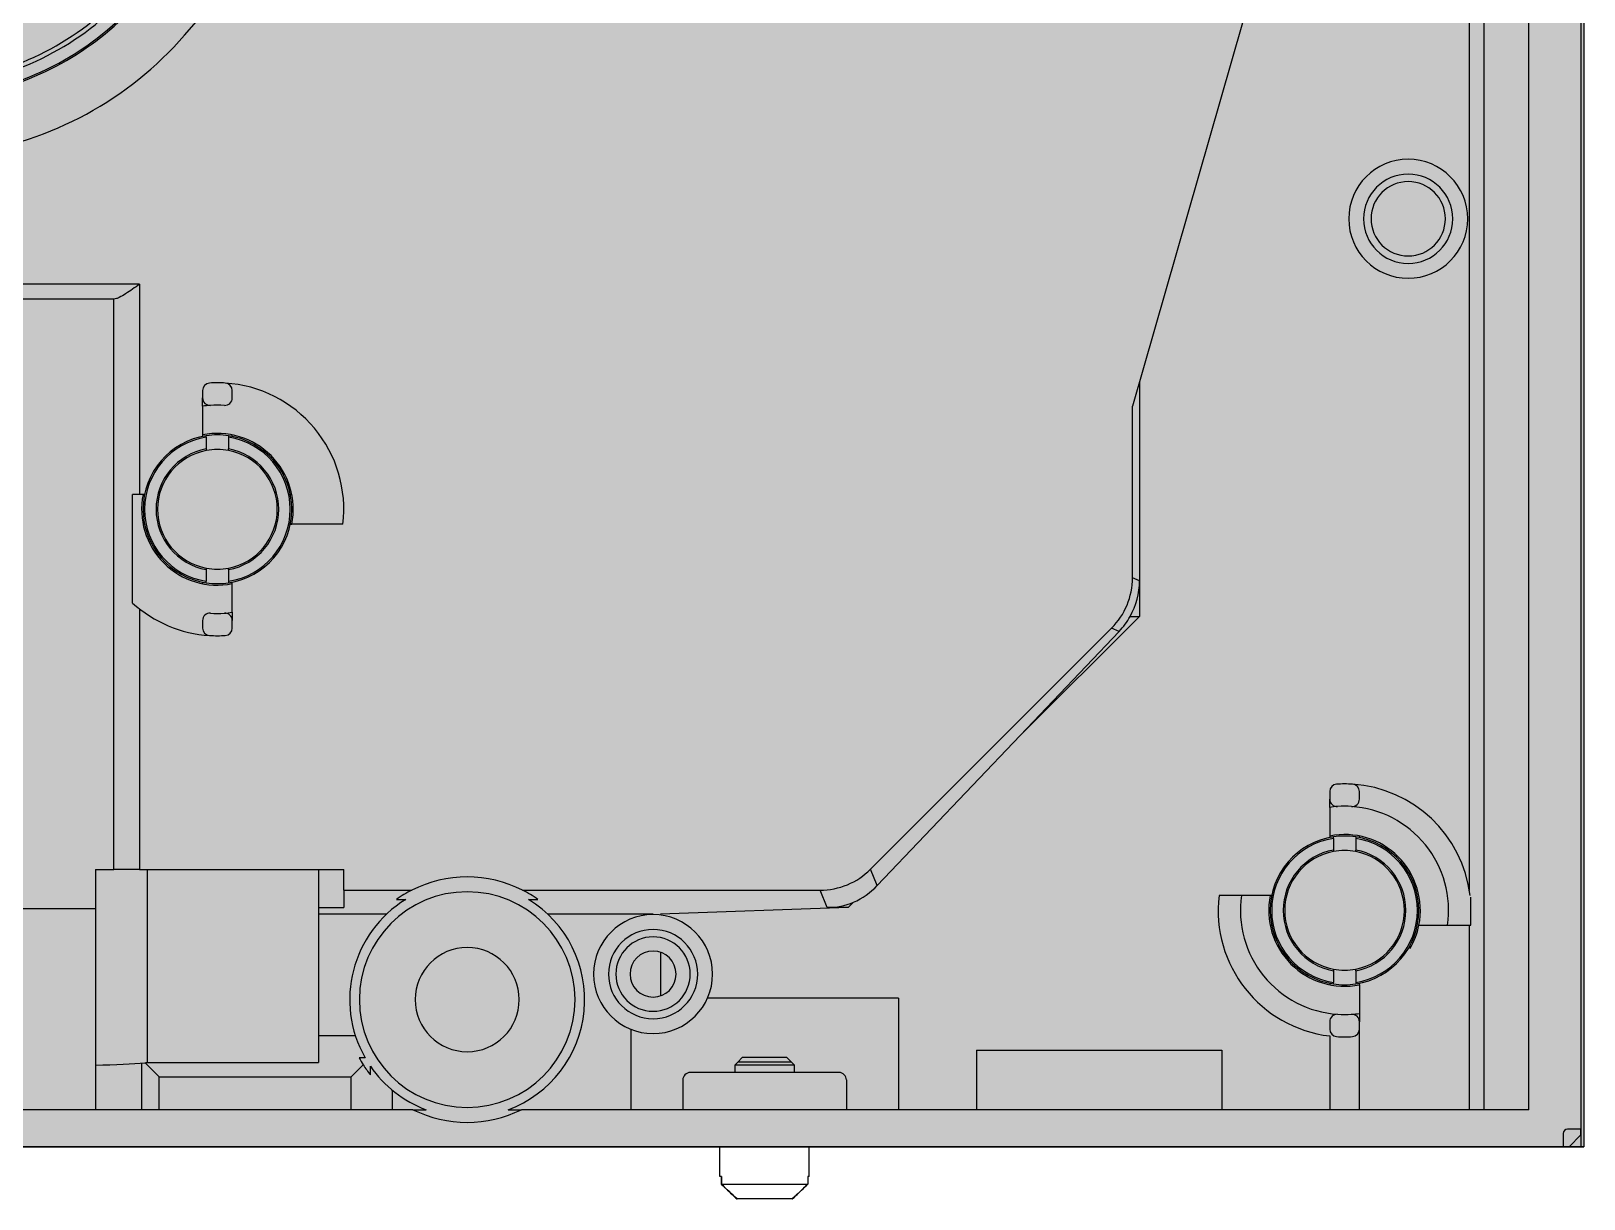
# Model space of a CAD drawing. Header units: millimetres. Extents: x -1070 to 42146, y 1440 to 12921.
# Drawn here: x 1056.2 to 1160.6, y 2768.1 to 2846.7 of the extents above; entities that cross this region are included whole.
import ezdxf

# ---------------------------------------------------------------- set-up
doc = ezdxf.new("R2010")
doc.units = ezdxf.units.MM
doc.layers.add('n', color=7, linetype='Continuous')

msp = doc.modelspace()

# ---------------------------------------------------------------- hatches: boundary and pattern name
at = {"lineweight": -3}
h = msp.add_hatch(color=256, dxfattribs=at)
h.dxf.hatch_style = 1
h.paths.add_polyline_path([(910.622, 3021.661), (910.622, 2771.641), (1160.622, 2771.641), (1160.622, 3021.661)])

# ---------------------------------------------------------------- linework, layer by layer
at = {"color": 1, "lineweight": -3}
for p, q in [((1160.622, 3521.661), (1160.622, 2771.641)), ((1160.622, 3021.661), (1160.622, 2771.641)), ((660.622, 2771.641), (1160.622, 2771.641)), ((1160.622, 2771.641), (910.622, 2771.641))]:
    msp.add_line(p, q, dxfattribs=at)
msp.add_lwpolyline([(660.622, 3521.435), (1160.422, 3521.435), (1160.422, 2771.638), (660.622, 2771.641)], close=True, dxfattribs=at)
at = {"layer": 'n', "color": 7, "linetype": 'Continuous', "lineweight": -3, "true_color": 0xffffff}
for p, q in [((1153.915, 2774.141), (1153.915, 3020.041)), ((1156.915, 2774.141), (1156.915, 3020.041)), ((1160.422, 2895.941), (1160.422, 2772.841)), ((1152.925, 2834.041), (1152.925, 2873.541)), ((1066.516, 2846.38), (1089.507, 2872.829)), ((1137.649, 2847.216), (1130.26, 2821.446)), ((1152.925, 2788.885), (1152.925, 2834.041)), ((1063.489, 2829.641), (1047.555, 2829.641)), ((1063.489, 2829.641), (1063.489, 2815.509)), ((1061.756, 2828.641), (1049.287, 2828.641)), ((1061.766, 2790.291), (1061.766, 2828.641)), ((1130.741, 2823.125), (1130.742, 2809.703)), ((1067.725, 2822.494), (1067.725, 2821.993)), ((1067.725, 2821.438), (1067.725, 2821.993)), ((1069.725, 2821.993), (1069.725, 2822.494)), ((1067.725, 2821.438), (1067.725, 2819.51)), ((1130.26, 2809.908), (1130.26, 2821.446)), ((1067.725, 2819.51), (1067.725, 2819.408)), ((1067.975, 2819.352), (1067.975, 2819.453)), ((1067.975, 2819.352), (1067.975, 2818.566)), ((1067.975, 2818.566), (1067.975, 2818.464)), ((1069.475, 2819.453), (1069.475, 2819.352)), ((1069.475, 2819.352), (1069.475, 2818.566)), ((1069.475, 2818.464), (1069.475, 2818.566)), ((1069.725, 2819.408), (1069.725, 2819.51)), ((1063.022, 2808.207), (1063.022, 2815.509)), ((1063.724, 2815.509), (1063.022, 2815.509)), ((1063.827, 2815.509), (1063.724, 2815.509)), ((1073.726, 2815.509), (1073.623, 2815.509)), ((1063.724, 2813.509), (1063.827, 2813.509)), ((1073.623, 2813.509), (1073.726, 2813.509)), ((1077.166, 2813.509), (1073.726, 2813.509)), ((1067.975, 2810.555), (1067.975, 2810.453)), ((1067.975, 2810.453), (1067.975, 2809.667)), ((1069.475, 2810.453), (1069.475, 2810.555)), ((1069.475, 2810.453), (1069.475, 2809.667)), ((1067.725, 2809.611), (1067.725, 2809.508)), ((1067.975, 2809.566), (1067.975, 2809.667)), ((1069.475, 2809.667), (1069.475, 2809.566)), ((1069.725, 2809.508), (1069.725, 2809.611)), ((1069.725, 2807.581), (1069.725, 2809.508)), ((1130.742, 2809.703), (1130.26, 2809.908)), ((1130.741, 2809.703), (1130.725, 2807.309)), ((1063.489, 2807.814), (1063.489, 2790.291)), ((1069.725, 2807.581), (1069.725, 2807.026)), ((1130.725, 2807.309), (1122.711, 2799.295)), ((1130.099, 2807.309), (1130.725, 2807.309)), ((1067.725, 2807.026), (1067.725, 2806.525)), ((1069.725, 2806.525), (1069.725, 2807.026)), ((1112.647, 2790.308), (1128.855, 2806.516)), ((1122.711, 2799.295), (1129.372, 2806.302)), ((1129.372, 2806.302), (1128.855, 2806.516)), ((1113.101, 2789.21), (1122.711, 2799.295)), ((1143.522, 2795.525), (1143.522, 2795.024)), ((1143.522, 2794.469), (1143.522, 2795.024)), ((1145.522, 2795.024), (1145.522, 2795.525)), ((1143.522, 2794.469), (1143.522, 2792.542)), ((1143.522, 2792.542), (1143.522, 2792.439)), ((1143.772, 2792.383), (1143.772, 2792.484)), ((1145.272, 2792.484), (1145.272, 2792.383)), ((1145.522, 2792.439), (1145.522, 2792.542)), ((1143.772, 2792.383), (1143.772, 2791.597)), ((1143.772, 2791.597), (1143.772, 2791.495)), ((1145.272, 2792.383), (1145.272, 2791.597)), ((1145.272, 2791.495), (1145.272, 2791.597)), ((1060.522, 2790.291), (1060.522, 2787.641)), ((1060.522, 2790.291), (1061.766, 2790.291)), ((1063.489, 2790.291), (1061.766, 2790.291)), ((1063.489, 2790.291), (1077.222, 2790.291)), ((1064.008, 2790.291), (1064.008, 2777.313)), ((1075.522, 2790.291), (1075.522, 2777.313)), ((1077.222, 2788.903), (1077.222, 2790.291)), ((1113.101, 2789.21), (1112.647, 2790.308)), ((1148.925, 2789.906), (1148.925, 2790.113)), ((1077.222, 2788.903), (1077.222, 2787.74)), ((1077.222, 2788.903), (1081.798, 2788.903)), ((1080.764, 2788.281), (1081.401, 2788.281)), ((1089.245, 2788.903), (1109.255, 2788.903)), ((1089.642, 2788.281), (1090.279, 2788.281)), ((1109.737, 2787.737), (1109.255, 2788.903)), ((1137.593, 2788.541), (1136.081, 2788.541)), ((1139.521, 2788.541), (1137.593, 2788.541)), ((1139.624, 2788.541), (1139.521, 2788.541)), ((1153.022, 2786.541), (1153.005, 2788.429)), ((1057.845, 2787.641), (1053.198, 2787.641)), ((1060.522, 2787.641), (1057.845, 2787.641)), ((1060.522, 2787.641), (1060.522, 2774.141)), ((1075.522, 2787.74), (1077.222, 2787.74)), ((1080.11, 2787.296), (1075.522, 2787.296)), ((1098.022, 2787.296), (1090.933, 2787.296)), ((1111.153, 2787.737), (1098.524, 2787.296)), ((1111.153, 2787.737), (1109.737, 2787.737)), ((1111.506, 2788.089), (1111.153, 2787.737)), ((1139.521, 2786.541), (1139.624, 2786.541)), ((1149.523, 2786.541), (1151.45, 2786.541)), ((1151.45, 2786.541), (1153.022, 2786.541)), ((1152.925, 2774.141), (1152.925, 2786.541)), ((1148.925, 2784.968), (1148.925, 2785.175)), ((1098.525, 2784.725), (1098.525, 2781.794)), ((1143.772, 2783.586), (1143.772, 2783.484)), ((1143.772, 2783.484), (1143.772, 2782.698)), ((1145.272, 2783.484), (1145.272, 2783.586)), ((1145.272, 2783.484), (1145.272, 2782.698)), ((1143.522, 2782.642), (1143.522, 2782.54)), ((1143.772, 2782.597), (1143.772, 2782.698)), ((1145.272, 2782.698), (1145.272, 2782.597)), ((1145.522, 2782.54), (1145.522, 2782.642)), ((1145.522, 2782.54), (1145.522, 2780.613)), ((1110.622, 2781.641), (1101.679, 2781.641)), ((1114.522, 2781.641), (1110.622, 2781.641)), ((1114.522, 2781.641), (1114.522, 2774.141)), ((1143.522, 2780.057), (1143.522, 2779.556)), ((1145.522, 2780.613), (1145.522, 2780.057)), ((1145.522, 2779.556), (1145.522, 2780.057)), ((1078.006, 2779.106), (1075.522, 2779.106)), ((1096.522, 2779.551), (1096.522, 2774.141)), ((1143.522, 2779.1), (1143.522, 2774.141)), ((1145.522, 2774.141), (1145.522, 2779.556)), ((1119.772, 2778.141), (1119.772, 2774.141)), ((1119.772, 2778.141), (1136.272, 2778.141)), ((1136.272, 2778.141), (1136.272, 2774.141)), ((1063.61, 2777.281), (1063.61, 2774.141)), ((1063.862, 2777.301), (1064.813, 2776.349)), ((1064.008, 2777.313), (1075.522, 2777.313)), ((1077.73, 2776.349), (1078.535, 2777.154)), ((1078.659, 2777.628), (1078.259, 2777.628)), ((1079.008, 2777.07), (1079.008, 2776.477)), ((1103.522, 2777.141), (1103.722, 2777.341)), ((1103.522, 2777.141), (1103.522, 2776.641)), ((1107.522, 2777.141), (1103.522, 2777.141)), ((1103.722, 2777.341), (1104.022, 2777.641)), ((1107.322, 2777.341), (1103.722, 2777.341)), ((1107.022, 2777.641), (1104.022, 2777.641)), ((1107.322, 2777.341), (1107.022, 2777.641)), ((1107.522, 2777.141), (1107.322, 2777.341)), ((1107.522, 2776.641), (1107.522, 2777.141)), ((1064.813, 2774.141), (1064.813, 2776.349)), ((1064.813, 2776.349), (1077.73, 2776.349)), ((1077.73, 2774.141), (1077.73, 2776.349)), ((1100.022, 2776.141), (1100.022, 2774.141)), ((1110.522, 2776.641), (1100.522, 2776.641)), ((1111.022, 2776.141), (1111.022, 2774.141)), ((1080.486, 2775.453), (1080.486, 2774.141)), ((1081.874, 2774.141), (912.022, 2774.141)), ((1081.874, 2774.141), (1082.756, 2774.141)), ((1088.287, 2774.141), (1089.169, 2774.141)), ((1143.522, 2774.141), (1089.169, 2774.141)), ((1145.522, 2774.141), (1143.522, 2774.141)), ((1156.915, 2774.141), (1145.522, 2774.141)), ((1160.422, 2772.841), (1159.522, 2772.841)), ((1160.422, 2772.441), (1160.422, 2772.841)), ((1159.222, 2771.641), (1036.122, 2771.641)), ((1102.522, 2769.641), (1102.522, 2771.641)), ((1108.522, 2769.641), (1108.522, 2771.641)), ((1159.222, 2772.541), (1159.222, 2771.641)), ((1159.222, 2771.641), (1159.622, 2771.641)), ((1159.622, 2771.641), (1160.422, 2772.441)), ((1102.604, 2769.641), (1102.522, 2769.641)), ((1102.617, 2769.641), (1102.604, 2769.641)), ((1102.604, 2769.641), (1102.604, 2769.141)), ((1102.617, 2769.641), (1102.617, 2769.141)), ((1108.439, 2769.641), (1108.426, 2769.641)), ((1108.426, 2769.641), (1108.426, 2769.141)), ((1108.522, 2769.641), (1108.439, 2769.641)), ((1108.439, 2769.641), (1108.439, 2769.141)), ((1102.604, 2769.141), (1102.729, 2769.02)), ((1102.617, 2769.141), (1108.426, 2769.141)), ((1108.315, 2769.02), (1108.439, 2769.141)), ((1103.648, 2768.141), (1103.668, 2768.141)), ((1107.376, 2768.141), (1103.668, 2768.141)), ((1107.376, 2768.141), (1107.395, 2768.141))]:
    msp.add_line(p, q, dxfattribs=at)
for centre, radius, start, end in [((1048.554, 2861.995), 18.8, 278, 319), ((1048.554, 2861.995), 19.1, 278, 319), ((1048.554, 2861.995), 19.9, 278, 319), ((1048.554, 2861.995), 20, 279.5853, 315.9916), ((1048.554, 2861.995), 23.8, 278, 319), ((1148.803, 2834.041), 4, 0, 180), ((1148.803, 2834.041), 3, 0, 180), ((1148.803, 2834.041), 2.5, 0, 180), ((1148.803, 2834.041), 4, 180, 0), ((1148.803, 2834.041), 3, 180, 0), ((1148.803, 2834.041), 2.5, 180, 0), ((1061.756, 2828.99), 0.349, 269.99775, 271.57254), ((1068.225, 2822.494), 0.5, 93.58332, 180), ((1068.725, 2814.509), 8.5, 86.41668, 93.58332), ((1069.225, 2822.494), 0.5, 0, 86.41668), ((1068.725, 2814.509), 8.5, 353.24367, 86.41668), ((1068.225, 2821.993), 0.5, 180, 273.82255), ((1069.225, 2821.993), 0.5, 266.17745, 0), ((1068.725, 2814.509), 7, 93.82255, 98.21321), ((1068.725, 2814.509), 7, 86.17745, 93.82255), ((1068.725, 2814.509), 5.1, 348.69227, 101.30773), ((1068.725, 2814.509), 5, 98.62693, 180), ((1068.725, 2814.509), 4.9, 98.80437, 261.19563), ((1068.725, 2814.509), 4.125, 100.47568, 259.52432), ((1068.725, 2814.509), 5, 81.37307, 98.62693), ((1068.725, 2814.509), 4.025, 79.261, 100.739), ((1068.725, 2814.509), 5, 0, 81.37307), ((1068.725, 2814.509), 4.9, 278.80437, 81.19563), ((1068.725, 2814.509), 4.125, 280.47568, 79.52432), ((1068.725, 2814.509), 4.025, 100.739, 180), ((1068.725, 2814.509), 4.025, 0, 79.261), ((1068.725, 2814.509), 5.1, 168.69227, 281.30773), ((1068.725, 2814.509), 5, 180, 261.37307), ((1068.725, 2814.509), 4.025, 180, 259.261), ((1068.725, 2814.509), 4.025, 280.739, 0), ((1068.725, 2814.509), 5, 278.62693, 0), ((1068.725, 2814.509), 4.025, 259.261, 280.739), ((1068.725, 2814.509), 5, 261.37307, 278.62693), ((1125.96, 2809.702), 4.781, 329.96101, 0.0138), ((1068.725, 2814.509), 8.5, 227.85912, 266.41668), ((1068.225, 2807.026), 0.5, 86.17745, 180), ((1068.725, 2814.509), 7, 266.17745, 273.82255), ((1068.725, 2814.509), 7, 273.82255, 278.21321), ((1069.225, 2807.026), 0.5, 0, 93.82255), ((1068.225, 2806.525), 0.5, 180, 266.41668), ((1068.725, 2814.509), 8.5, 266.41668, 273.58332), ((1069.225, 2806.525), 0.5, 273.58332, 0), ((1144.022, 2795.525), 0.5, 93.58332, 180), ((1144.522, 2787.541), 8.5, 86.41668, 93.58332), ((1145.022, 2795.525), 0.5, 0, 86.41668), ((1144.522, 2787.541), 8.5, 6.70984, 86.41668), ((1144.022, 2795.024), 0.5, 180, 273.82255), ((1144.522, 2787.541), 7, 93.82255, 98.21321), ((1144.522, 2787.541), 7, 86.17745, 93.82255), ((1145.022, 2795.024), 0.5, 266.17745, 0), ((1144.522, 2787.541), 7, 351.78679, 86.17745), ((1144.522, 2787.541), 5, 98.62693, 180), ((1144.522, 2787.541), 5.1, 348.69227, 101.30773), ((1144.522, 2787.541), 5, 81.37307, 98.62693), ((1144.522, 2787.541), 5, 0, 81.37307), ((1144.522, 2787.541), 4.9, 98.80437, 261.19563), ((1144.522, 2787.541), 4.125, 100.47568, 259.52432), ((1144.522, 2787.541), 4.025, 100.739, 180), ((1144.522, 2787.541), 4.025, 79.261, 100.739), ((1144.522, 2787.541), 4.9, 278.80437, 81.19563), ((1144.522, 2787.541), 4.125, 280.47568, 79.52432), ((1144.522, 2787.541), 4.025, 0, 79.261), ((1085.522, 2781.541), 8.25, 63.16809, 116.83191), ((1085.522, 2781.541), 7.9, 121.44008, 209.69157), ((1085.522, 2781.541), 7.25, 0, 180), ((1085.522, 2781.541), 8.25, 116.83191, 125.21536), ((1085.522, 2781.541), 7.9, 290.494, 58.55992), ((1085.522, 2781.541), 8.25, 54.78464, 63.16809), ((1144.522, 2787.541), 8.5, 173.24367, 263.24367), ((1144.522, 2787.541), 7, 171.78679, 266.17745), ((1144.522, 2787.541), 5.1, 168.69227, 281.30773), ((1098.022, 2783.259), 4, 0, 180), ((1144.522, 2787.541), 5, 180, 261.37307), ((1144.522, 2787.541), 4.025, 180, 259.261), ((1144.522, 2787.541), 4.025, 280.739, 0), ((1144.522, 2787.541), 5, 278.62693, 0), ((1098.022, 2783.259), 3, 0, 180), ((1144.522, 2787.541), 5.1, 329.71088, 348.69227), ((1098.022, 2783.259), 2.5, 0, 180), ((1085.522, 2781.541), 3.5, 0, 180), ((1098.022, 2783.259), 1.55, 0, 180), ((1098.022, 2783.259), 4, 180, 0), ((1098.022, 2783.259), 3, 180, 0), ((1098.022, 2783.259), 2.5, 180, 0), ((1098.022, 2783.259), 1.55, 180, 0), ((1144.522, 2787.541), 4.025, 259.261, 280.739), ((1144.522, 2787.541), 5, 261.37307, 278.62693), ((1085.522, 2781.541), 7.25, 180, 0), ((1085.522, 2781.541), 3.5, 180, 0), ((1144.022, 2780.057), 0.5, 86.17745, 180), ((1144.522, 2787.541), 7, 266.17745, 273.82255), ((1144.522, 2787.541), 7, 273.82255, 278.21321), ((1145.022, 2780.057), 0.5, 0, 93.82255), ((1144.022, 2779.556), 0.5, 180, 266.41668), ((1144.522, 2787.541), 8.5, 266.41668, 273.58332), ((1145.022, 2779.556), 0.5, 273.58332, 0), ((1085.522, 2781.541), 8.25, 208.31488, 212.12377), ((1085.522, 2781.541), 8.25, 212.12377, 217.86414), ((1085.522, 2781.541), 7.9, 214.46776, 249.506), ((1100.522, 2776.141), 0.5, 90, 180), ((1110.522, 2776.141), 0.5, 0, 90), ((1085.522, 2781.541), 8.25, 243.76256, 296.23744), ((1159.522, 2772.541), 0.3, 90, 180), ((1157.938, 2825.804), 79.199, 225.80526, 226.61853), ((1053.067, 2825.844), 79.254, 313.38179, 314.19445), ((1134.682, 2801.269), 45.394, 226.68233, 226.86943), ((1076.411, 2801.216), 45.321, 313.13059, 313.31803)]:
    msp.add_arc(centre, radius, start, end, dxfattribs=at)
for centre, major_axis, ratio, start_param, end_param in [((1125.457, 2809.91), (4.438, -1.838), 0.9992864, -0.3924468, 0.3924468), ((1125.854, 2809.746), (-2.81, 4.051), 0.9623863, -2.9448646, -2.6833777), ((1109.252, 2793.705), (1.838, -4.438), 0.9992864, -0.3924468, 0.3924468), ((1109.755, 2792.491), (2.627, 4.085), 0.9634386, -2.1739855, -1.7675243), ((1109.663, 2792.714), (-1.008, 4.881), 0.9616239, -3.3375637, -2.9591313), ((1055.522, 2777.575), (9.85, 0), 0.0524078, -1.0383829, -0.5610106), ((1055.522, 2777.575), (9.85, 0), 0.0524078, -0.5610106, -0.5324135)]:
    msp.add_ellipse(centre, major_axis=major_axis, ratio=ratio, start_param=start_param, end_param=end_param, dxfattribs=at)
msp.add_open_spline([(1063.489, 2829.641), (1063.331, 2829.529), (1063.021, 2829.31), (1062.571, 2829.006), (1062.211, 2828.789), (1061.945, 2828.673), (1061.822, 2828.642), (1061.766, 2828.641)], degree=3, knots=[0, 0, 0, 0, 0.2893549, 0.5664068, 0.8131066, 0.9161927, 1, 1, 1, 1], dxfattribs=at)
for points in [[(1103.668, 2768.141), (1103.313, 2768.469), (1102.964, 2768.804), (1102.617, 2769.141)], [(1108.426, 2769.141), (1108.079, 2768.804), (1107.73, 2768.469), (1107.376, 2768.141)]]:
    msp.add_open_spline(points, degree=3, dxfattribs=at)

doc.saveas('drawing.dxf')
